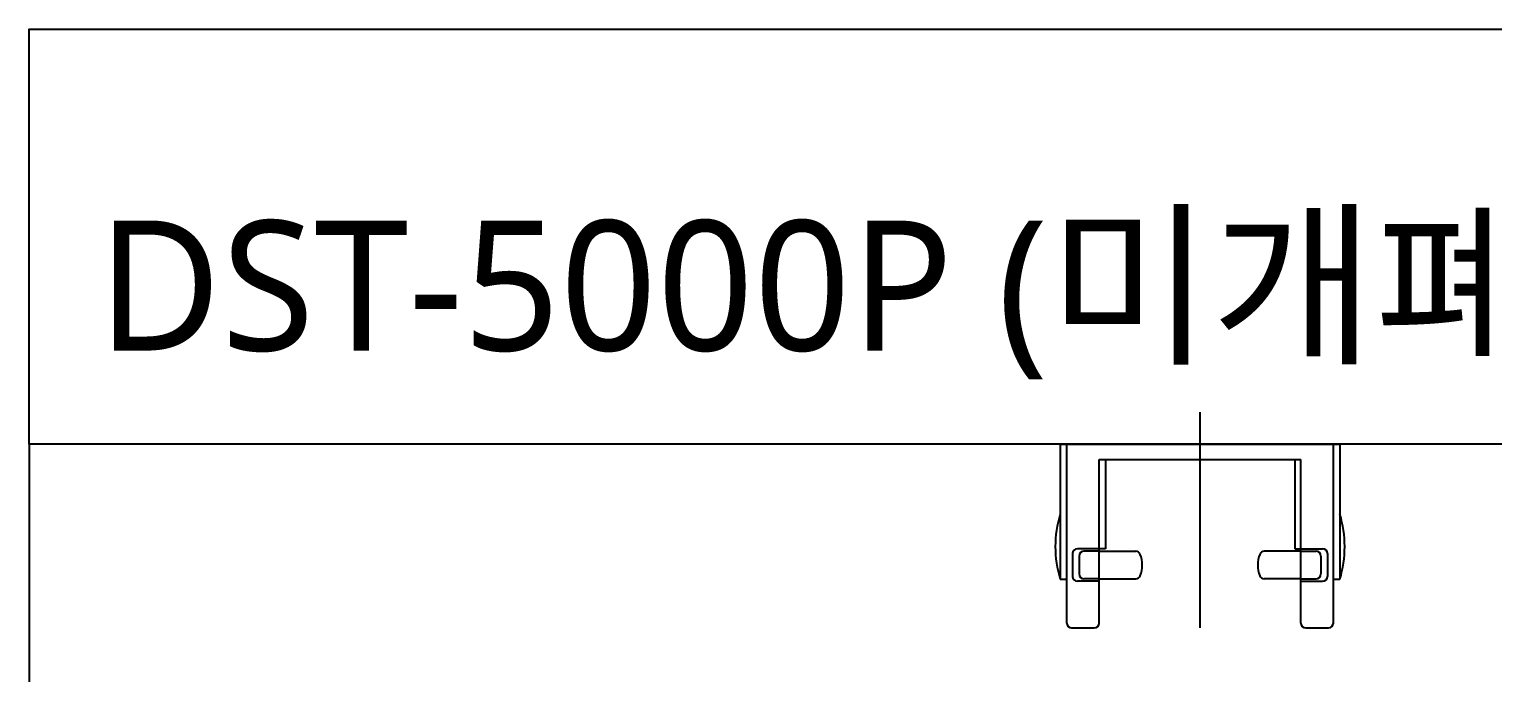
# Model space of a CAD drawing. Extents: x -37 to 6627, y -242 to 2286.
# Drawn here: x 160 to 1060, y 1890 to 2286 of the extents above; entities that cross this region are included whole.
import ezdxf

# ---------------------------------------------------------------- set-up
doc = ezdxf.new("R2010")
doc.units = 0
doc.header["$LTSCALE"] = 20
doc.header["$MEASUREMENT"] = 0
doc.layers.get('0').update_dxf_attribs({"linetype": 'CONTINUOUS'})
for name, color, linetype in [('1', 1, 'CONTINUOUS'), ('3', 3, 'CONTINUOUS'), ('4', 4, 'CONTINUOUS'), ('6', 6, 'CONTINUOUS')]:
    doc.layers.add(name, color=color, linetype=linetype)
doc.styles.add('GHS', font='romans', dxfattribs={"bigfont": 'ghs'})

msp = doc.modelspace()

# ---------------------------------------------------------------- linework, layer by layer
at = {"layer": '1'}
msp.add_line((879.62138, 1917.80157), (879.62138, 2050.56023), dxfattribs=at)
at = {"layer": '3', "color": 7}
msp.add_lwpolyline([(159.62138, 2030.80157), (159.62138, 2286.17744), (2794.76377, 2286.17744), (2794.76377, -93.19843), (2041.97527, -93.19843)], dxfattribs=at)
at = {"layer": '4'}
for p, q in [((793.62138, 2030.80157), (965.62138, 2030.80157)), ((793.62138, 2030.80157), (793.62138, 1947.80157)), ((797.62138, 1920.80157), (797.62138, 2030.80157)), ((961.62138, 1920.80157), (961.62138, 2030.80157)), ((965.62138, 2030.80157), (965.62138, 1947.80157)), ((817.62138, 2021.49588), (941.62138, 2021.49588)), ((817.62138, 1920.80157), (817.62138, 2021.49588)), ((821.39389, 2021.49588), (821.39389, 1966.49588)), ((937.84886, 2021.49588), (937.84886, 1966.49588)), ((941.62138, 1920.80157), (941.62138, 2021.49588)), ((801.24657, 1963.49588), (801.24657, 1949.49588)), ((817.62138, 1966.49588), (804.24657, 1966.49588)), ((817.62138, 1964.99588), (808.24657, 1964.99588)), ((821.39389, 1966.49588), (817.62138, 1966.49588)), ((817.62138, 1964.99588), (840.07631, 1964.99588)), ((941.62138, 1964.99588), (919.16645, 1964.99588)), ((937.84886, 1966.49588), (941.62138, 1966.49588)), ((941.62138, 1966.49588), (954.99618, 1966.49588)), ((941.62138, 1964.99588), (950.99618, 1964.99588)), ((957.99618, 1963.49588), (957.99618, 1949.49588)), ((805.24657, 1961.99588), (805.24657, 1950.99588)), ((953.99618, 1961.99588), (953.99618, 1950.99588)), ((793.62138, 1947.80157), (797.62138, 1947.80157)), ((817.62138, 1946.49588), (804.24657, 1946.49588)), ((817.62138, 1947.99588), (808.24657, 1947.99588)), ((817.62138, 1947.99588), (840.07631, 1947.99588)), ((941.62138, 1947.99588), (919.16645, 1947.99588)), ((941.62138, 1947.99588), (950.99618, 1947.99588)), ((941.62138, 1946.49588), (954.99618, 1946.49588)), ((961.62138, 1947.80157), (965.62138, 1947.80157)), ((800.62138, 1917.80157), (814.62138, 1917.80157)), ((944.62138, 1917.80157), (958.62138, 1917.80157))]:
    msp.add_line(p, q, dxfattribs=at)
for centre, radius, start, end in [((858.79793, 1967.80157), 68.17612, 162.94090658, 197.05909342), ((900.44482, 1967.80157), 68.17612, 342.94090658, 17.05909342), ((804.24657, 1963.49588), 3, 90, 180), ((808.24657, 1961.99588), 3, 90, 180), ((840.07631, 1961.99588), 3, 20.74302765, 90), ((825.55397, 1956.49588), 18.52895, 339.25697235, 20.74302765), ((933.68878, 1956.49588), 18.52895, 159.25697235, 200.74302765), ((919.16645, 1961.99588), 3, 90, 159.25697235), ((950.99618, 1961.99588), 3, 0, 90), ((954.99618, 1963.49588), 3, 0, 90), ((804.24657, 1949.49588), 3, 180, 270), ((808.24657, 1950.99588), 3, 180, 270), ((840.07631, 1950.99588), 3, 270, 339.25697235), ((919.16645, 1950.99588), 3, 200.74302765, 270), ((950.99618, 1950.99588), 3, 270, 0), ((954.99618, 1949.49588), 3, 270, 0), ((800.62138, 1920.80157), 3, 180, 270), ((814.62138, 1920.80157), 3, 270, 0), ((944.62138, 1920.80157), 3, 180, 270), ((958.62138, 1920.80157), 3, 270, 0)]:
    msp.add_arc(centre, radius, start, end, dxfattribs=at)
at = {"layer": '6'}
msp.add_lwpolyline([(1159.62138, 2030.80157), (159.62138, 2030.80157), (159.62138, -93.19843), (2041.97527, -93.19843), (2041.97527, 931.80157)], dxfattribs=at)

# ---------------------------------------------------------------- texts
at = {"insert": (201.66075, 2168.46523), "char_height": 80, "width": 1334.514572, "attachment_point": 1, "style": 'GHS'}
msp.add_mtext('{\\fNanumGothic|b0|i0|c129|p50;DST\\fNanumGothic|b0|i0|c0|p50;-5000P\\fNanumGothic|b0|i0|c129|p50; (미개폐)}', dxfattribs=at)

doc.saveas('drawing.dxf')
